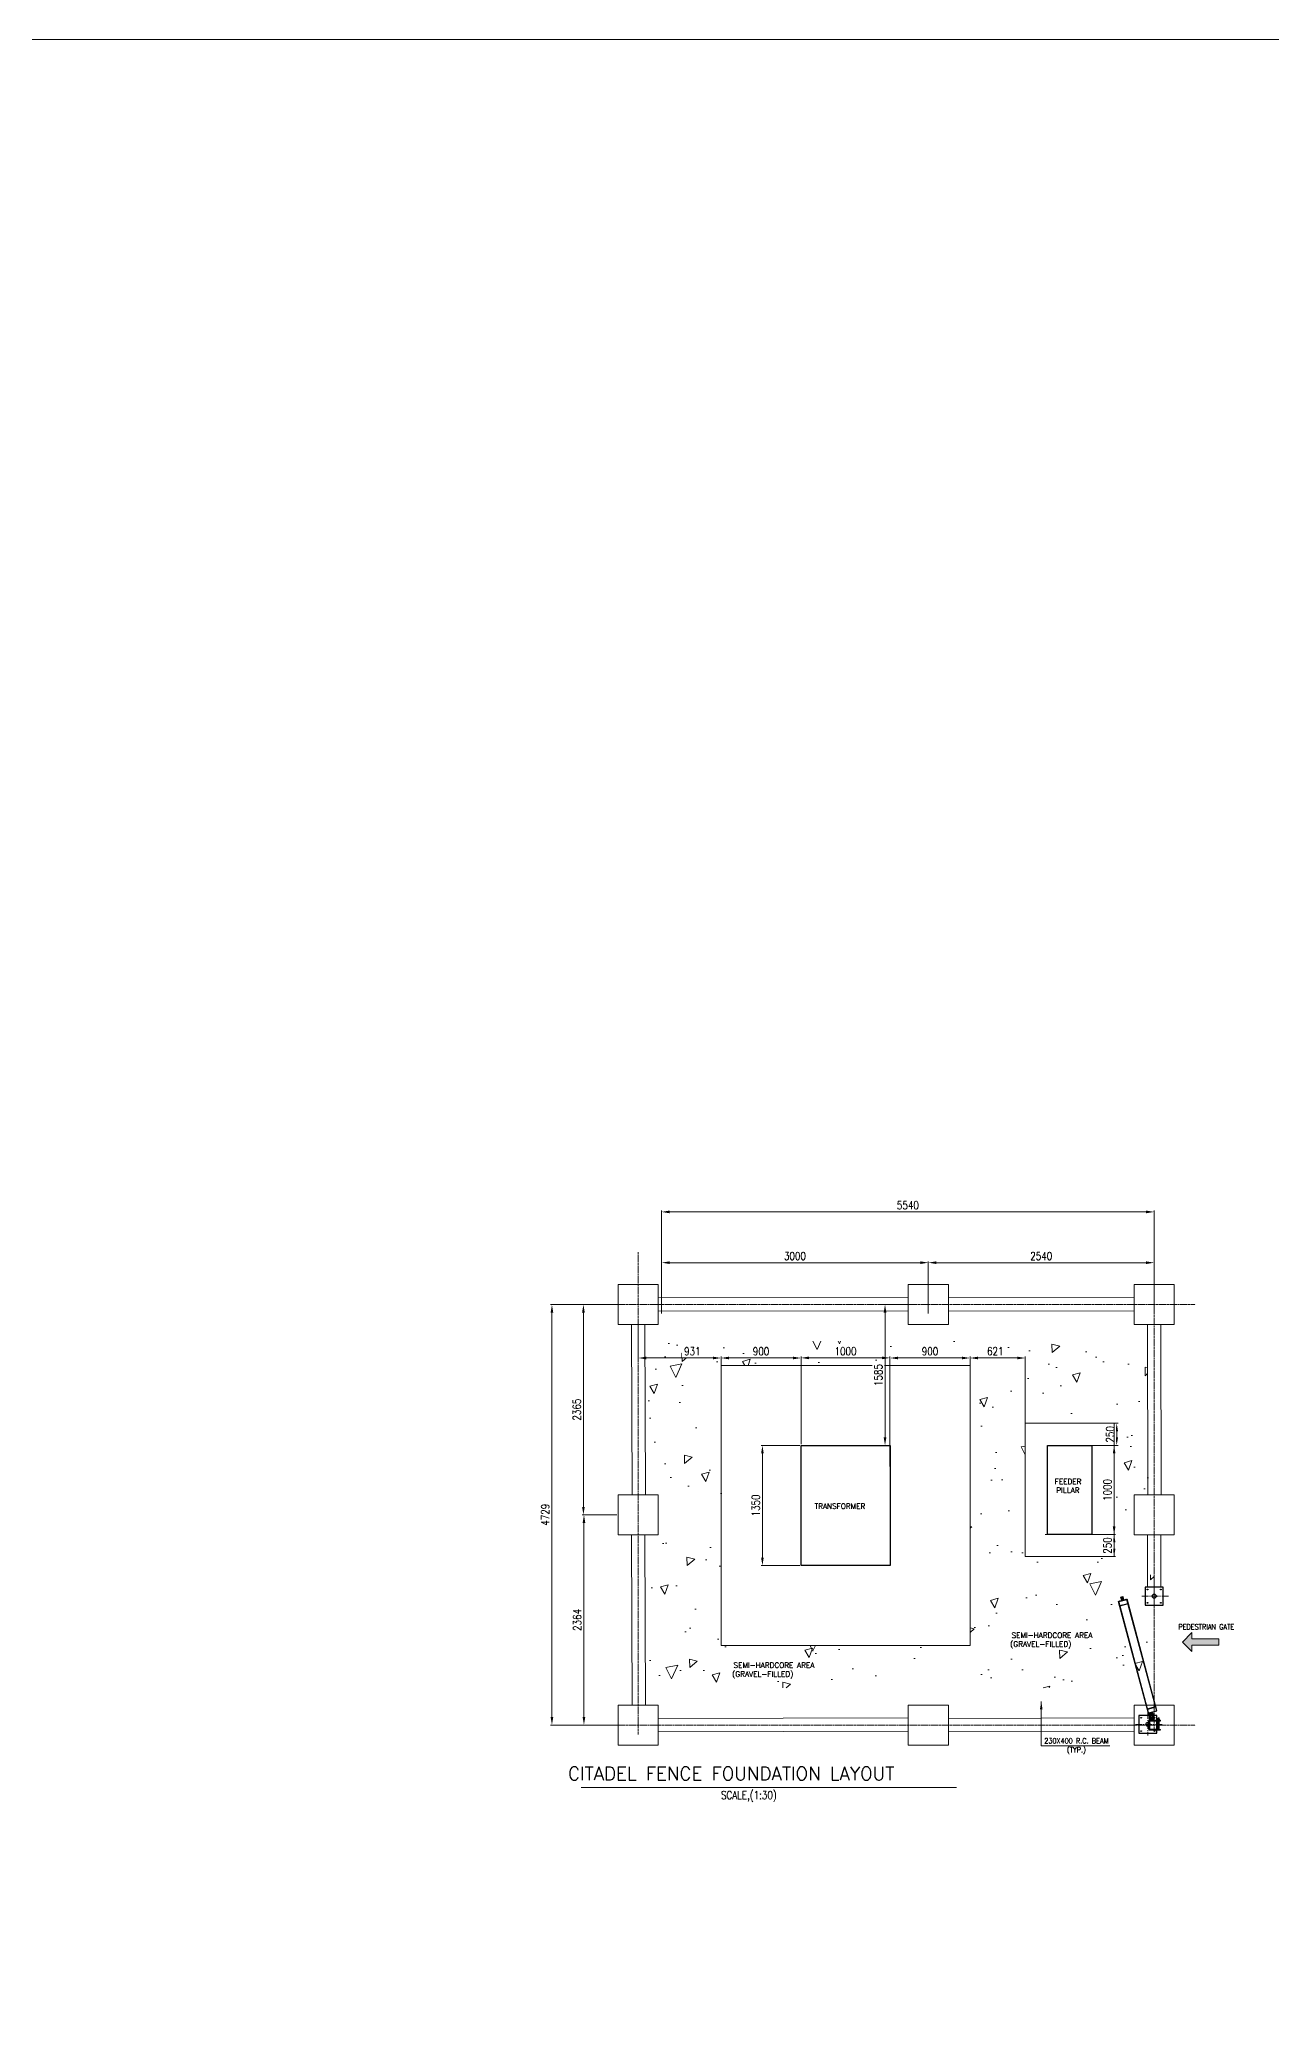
# Model space of a CAD drawing. Header units: inches. Extents: x 181346 to 1685482, y -440516 to 1273429.
# Drawn here: x 1547994 to 1561847, y 827367 to 849644 of the extents above; entities that cross this region are included whole.
import ezdxf
from ezdxf.enums import TextEntityAlignment as Align

# ---------------------------------------------------------------- set-up
doc = ezdxf.new("R2010")
doc.units = ezdxf.units.IN
doc.header["$LTSCALE"] = 10
doc.header["$MEASUREMENT"] = 0
for name, pattern in [('CENTER', [2, 1.25, -0.25, 0.25, -0.25]), ('CENTER2', [1.125, 0.75, -0.125, 0.125, -0.125]), ('CENTRE', [29, 22, -2, 3, -2]), ('PHANTOM2', [1.25, 0.625, -0.125, 0.125, -0.125, 0.125, -0.125])]:
    doc.linetypes.add(name, pattern=pattern)
doc.layers.get('0').update_dxf_attribs({"lineweight": 0})
for name, color, linetype, lineweight in [('@ TEXT', 1, 'Continuous', 13), ('Concrete - Thick Line', 3, 'Continuous', 25), ('Grid', 1, 'Continuous', 0), ('OtherObjectType', 1, 'Continuous', 0), ('STRUCT_REF', 21, 'PHANTOM2', 9)]:
    doc.layers.add(name, color=color, linetype=linetype, lineweight=lineweight)
for name, color, linetype in [('CADdetails-1-FINE', 1, 'Continuous'), ('CADdetails-11-VERYFINE', 11, 'Continuous'), ('CADdetails-9-EXTRAFINE', 9, 'Continuous'), ('DRAIN', 4, 'CENTRE'), ('PDF_Images', 7, 'Continuous')]:
    doc.layers.add(name, color=color, linetype=linetype)
doc.styles.add('ROMANS', font='romans.shx', dxfattribs={"width": 0.8})
doc.dimstyles.new('Scale30', dxfattribs={"dimscale": 30, "dimtxt": 3, "dimasz": 3, "dimexe": 0.5, "dimexo": 0.5, "dimgap": 1, "dimtad": 1, "dimdec": 0, "dimzin": 0, "dimdsep": 46, "dimtxsty": 'ROMANS', "dimcen": 2, "dimclrd": 4, "dimclre": 2, "dimclrt": 1, "dimadec": 0, "dimazin": 0, "dimtfac": 1, "dimtdec": 0, "dimtofl": 0, "dimtmove": 0, "dimatfit": 3, "dimfxl": 1, "dimtolj": 1, "dimtzin": 0, "dimlwd": 5, "dimlwe": 5, "dimarcsym": 0})

# ---------------------------------------------------------------- blocks, each defined once
blk = doc.blocks.new('*D67')
at = {"color": 2, "linetype": 'Continuous', "lineweight": 5, "transparency": 16777216}
for p, q in [((1557989, 835318), (1557989, 835904)), ((1560529, 835318), (1560529, 835904))]:
    blk.add_line(p, q, dxfattribs=at)
at = {"color": 4, "linetype": 'Continuous', "lineweight": 5, "transparency": 16777216}
blk.add_line((1560439, 835889), (1558079, 835889), dxfattribs=at)
at = {"color": 4, "transparency": 16777216}
for points in [[(1558079, 835904), (1558079, 835874), (1557989, 835889)], [(1560439, 835904), (1560439, 835874), (1560529, 835889)]]:
    blk.add_solid(points, dxfattribs=at)
at = {"layer": 'Defpoints', "color": 0, "transparency": 16777216}
for p in [(1557989, 835889), (1557989, 835303), (1560529, 835303)]:
    blk.add_point(p, dxfattribs=at)
at = {"color": 1, "transparency": 16777216, "insert": (1559259, 835964), "char_height": 90, "attachment_point": 5, "style": 'ROMANS', "bg_fill": 3, "box_fill_scale": 1.25, "bg_fill_color": 256, "bg_fill_true_color": 13158600, "bg_fill_transparency": 0}
blk.add_mtext('\\A1;2540', dxfattribs=at)
blk = doc.blocks.new('*D68')
at = {"color": 2, "linetype": 'Continuous', "lineweight": 5, "transparency": 16777216}
for p, q in [((1554989, 835318), (1554989, 835904)), ((1557989, 835318), (1557989, 835904))]:
    blk.add_line(p, q, dxfattribs=at)
at = {"color": 4, "linetype": 'Continuous', "lineweight": 5, "transparency": 16777216}
blk.add_line((1557899, 835889), (1555079, 835889), dxfattribs=at)
at = {"color": 4, "transparency": 16777216}
for points in [[(1555079, 835904), (1555079, 835874), (1554989, 835889)], [(1557899, 835904), (1557899, 835874), (1557989, 835889)]]:
    blk.add_solid(points, dxfattribs=at)
at = {"layer": 'Defpoints', "color": 0, "transparency": 16777216}
for p in [(1554989, 835889), (1554989, 835303), (1557989, 835303)]:
    blk.add_point(p, dxfattribs=at)
at = {"color": 1, "transparency": 16777216, "insert": (1556489, 835964), "char_height": 90, "attachment_point": 5, "style": 'ROMANS', "bg_fill": 3, "box_fill_scale": 1.25, "bg_fill_color": 256, "bg_fill_true_color": 13158600, "bg_fill_transparency": 0}
blk.add_mtext('\\A1;3000', dxfattribs=at)
blk = doc.blocks.new('*D71')
at = {"color": 2, "linetype": 'Continuous', "lineweight": 5, "transparency": 16777216}
for p, q in [((1554110, 835418), (1554125, 835418)), ((1554487, 833053), (1554095, 833053))]:
    blk.add_line(p, q, dxfattribs=at)
at = {"color": 4, "linetype": 'Continuous', "lineweight": 5, "transparency": 16777216}
blk.add_line((1554110, 835328), (1554110, 833143), dxfattribs=at)
at = {"color": 4, "transparency": 16777216}
for points in [[(1554095, 835328), (1554125, 835328), (1554110, 835418)], [(1554095, 833143), (1554125, 833143), (1554110, 833053)]]:
    blk.add_solid(points, dxfattribs=at)
at = {"layer": 'Defpoints', "color": 0, "transparency": 16777216}
for p in [(1554110, 835418), (1554110, 833053), (1554502, 833053)]:
    blk.add_point(p, dxfattribs=at)
at = {"color": 1, "transparency": 16777216, "insert": (1554035, 834236), "char_height": 90, "attachment_point": 5, "rotation": 90, "style": 'ROMANS', "bg_fill": 3, "box_fill_scale": 1.25, "bg_fill_color": 256, "bg_fill_true_color": 13158600, "bg_fill_transparency": 0}
blk.add_mtext('\\A1;2365', dxfattribs=at)
blk = doc.blocks.new('*D72')
at = {"color": 2, "linetype": 'Continuous', "lineweight": 5, "transparency": 16777216}
for p, q in [((1554487, 833053), (1554101, 833053)), ((1554116, 830689), (1554131, 830689))]:
    blk.add_line(p, q, dxfattribs=at)
at = {"color": 4, "linetype": 'Continuous', "lineweight": 5, "transparency": 16777216}
blk.add_line((1554116, 832963), (1554116, 830779), dxfattribs=at)
at = {"color": 4, "transparency": 16777216}
for points in [[(1554101, 832963), (1554131, 832963), (1554116, 833053)], [(1554101, 830779), (1554131, 830779), (1554116, 830689)]]:
    blk.add_solid(points, dxfattribs=at)
at = {"layer": 'Defpoints', "color": 0, "transparency": 16777216}
for p in [(1554502, 833053), (1554116, 830689), (1554116, 830689)]:
    blk.add_point(p, dxfattribs=at)
at = {"color": 1, "transparency": 16777216, "insert": (1554041, 831871), "char_height": 90, "attachment_point": 5, "rotation": 90, "style": 'ROMANS', "bg_fill": 3, "box_fill_scale": 1.25, "bg_fill_color": 256, "bg_fill_true_color": 13158600, "bg_fill_transparency": 0}
blk.add_mtext('\\A1;2364', dxfattribs=at)
blk = doc.blocks.new('*D73')
at = {"color": 2, "linetype": 'Continuous', "lineweight": 5, "transparency": 16777216}
for p, q in [((1554989, 835318), (1554989, 836475)), ((1560529, 835318), (1560529, 836475))]:
    blk.add_line(p, q, dxfattribs=at)
at = {"color": 4, "linetype": 'Continuous', "lineweight": 5, "transparency": 16777216}
blk.add_line((1555079, 836460), (1560439, 836460), dxfattribs=at)
at = {"color": 4, "transparency": 16777216}
for points in [[(1555079, 836475), (1555079, 836445), (1554989, 836460)], [(1560439, 836475), (1560439, 836445), (1560529, 836460)]]:
    blk.add_solid(points, dxfattribs=at)
at = {"layer": 'Defpoints', "color": 0, "transparency": 16777216}
for p in [(1560529, 836460), (1554989, 835303), (1560529, 835303)]:
    blk.add_point(p, dxfattribs=at)
at = {"color": 1, "transparency": 16777216, "insert": (1557759, 836535), "char_height": 90, "attachment_point": 5, "style": 'ROMANS', "bg_fill": 3, "box_fill_scale": 1.25, "bg_fill_color": 256, "bg_fill_true_color": 13158600, "bg_fill_transparency": 0}
blk.add_mtext('\\A1;5540', dxfattribs=at)
blk = doc.blocks.new('*D74')
at = {"color": 2, "linetype": 'Continuous', "lineweight": 5, "transparency": 16777216}
for p, q in [((1554479, 835418), (1553741, 835418)), ((1554491, 830689), (1553741, 830689))]:
    blk.add_line(p, q, dxfattribs=at)
at = {"color": 4, "linetype": 'Continuous', "lineweight": 5, "transparency": 16777216}
blk.add_line((1553756, 830779), (1553756, 835328), dxfattribs=at)
at = {"color": 4, "transparency": 16777216}
for points in [[(1553741, 835328), (1553771, 835328), (1553756, 835418)], [(1553741, 830779), (1553771, 830779), (1553756, 830689)]]:
    blk.add_solid(points, dxfattribs=at)
at = {"layer": 'Defpoints', "color": 0, "transparency": 16777216}
for p in [(1553756, 835418), (1554494, 835418), (1554506, 830689)]:
    blk.add_point(p, dxfattribs=at)
at = {"color": 1, "transparency": 16777216, "insert": (1553681, 833054), "char_height": 90, "attachment_point": 5, "rotation": 90, "style": 'ROMANS', "bg_fill": 3, "box_fill_scale": 1.25, "bg_fill_color": 256, "bg_fill_true_color": 13158600, "bg_fill_transparency": 0}
blk.add_mtext('\\A1;4729', dxfattribs=at)
blk = doc.blocks.new('DDFGGG')
blk.add_lwpolyline([(727400014, 657766208), (727400214, 657766208), (727400214, 657766408), (727400014, 657766408)], close=True)
for centre, radius in [((727400039, 657766383), 4), ((727400039, 657766233), 4), ((727400114, 657766308), 22.9), ((727400189, 657766383), 4), ((727400189, 657766233), 4)]:
    blk.add_circle(centre, radius)
at = {"layer": 'PDF_Images', "color": 251, "linetype": 'CENTER2', "lineweight": 0, "ltscale": 10}
for p, q in [((727400114, 657766172), (727400114, 657766434)), ((727399955, 657766308), (727400262, 657766308))]:
    blk.add_line(p, q, dxfattribs=at)
blk = doc.blocks.new('DGHGJI')
at = {"layer": 'CADdetails-1-FINE', "linetype": 'Continuous'}
for p, q in [((95825, -88554), (95825, -88547)), ((95835, -88547), (95825, -88547)), ((95835, -88554), (95825, -88554)), ((95825, -88658), (95825, -88652)), ((95835, -88652), (95825, -88652)), ((95835, -88658), (95825, -88658)), ((95899, -88547), (95835, -88547)), ((95945, -88554), (95835, -88554)), ((95945, -88652), (95835, -88652)), ((95945, -88658), (95835, -88658)), ((95850, -88649), (95850, -88557)), ((95945, -88554), (95853, -88554)), ((95945, -88652), (95853, -88652)), ((95854, -88648), (95854, -88557)), ((95945, -88557), (95854, -88557)), ((95945, -88648), (95854, -88648)), ((95945, -88648), (95945, -88557)), ((95948, -88649), (95948, -88557)), ((95948, -88649), (95948, -88557)), ((95954, -88649), (95954, -88557))]:
    blk.add_line(p, q, dxfattribs=at)
at = {"layer": 'CADdetails-1-FINE', "linetype": 'Continuous', "extrusion": (0, 0, -1)}
for centre, radius, start, end in [((-95853, -88649), 3.07, 270, 0), ((-95945, -88557), 9.22, 90, 180), ((-95945, -88557), 3.07, 90, 180), ((-95945, -88557), 3.07, 90, 180), ((-95945, -88649), 3.07, 180, 270), ((-95945, -88649), 9.22, 180, 270), ((-95945, -88649), 3.07, 180, 270)]:
    blk.add_arc(centre, radius, start, end, dxfattribs=at)
at = {"layer": 'CADdetails-1-FINE', "linetype": 'Continuous'}
for centre, radius, start, end in [((95853, -88649), 3.07, 180, 270), ((95945, -88557), 9.22, 0, 90), ((95945, -88557), 3.07, 0, 90), ((95945, -88557), 3.07, 0, 90), ((95945, -88649), 3.07, 270, 0), ((95945, -88649), 9.22, 270, 0), ((95945, -88649), 3.07, 270, 0)]:
    blk.add_arc(centre, radius, start, end, dxfattribs=at)
at = {"layer": 'CADdetails-11-VERYFINE', "linetype": 'Continuous'}
for p, q in [((95863, -88444), (96200, -87188)), ((95866, -88442), (96201, -87191)), ((95957, -88467), (96292, -87215)), ((95958, -88469), (96295, -87214)), ((96282, -87261), (96187, -87236)), ((96280, -87259), (96189, -87234)), ((96295, -87214), (96200, -87188)), ((96292, -87215), (96201, -87191)), ((95971, -88422), (95876, -88396)), ((95968, -88423), (95877, -88399)), ((95958, -88469), (95863, -88444)), ((95957, -88467), (95866, -88442))]:
    blk.add_line(p, q, dxfattribs=at)
at = {"layer": 'CADdetails-9-EXTRAFINE', "linetype": 'Continuous'}
for p, q in [((96211, -87191), (96213, -87187)), ((96218, -87189), (96213, -87187)), ((96217, -87193), (96218, -87189)), ((96278, -87205), (96218, -87189)), ((96236, -87194), (96246, -87158)), ((96270, -87165), (96246, -87158)), ((96247, -87180), (96250, -87169)), ((96248, -87197), (96258, -87161)), ((96257, -87183), (96260, -87172)), ((96260, -87200), (96270, -87165)), ((96277, -87209), (96278, -87205)), ((96284, -87207), (96278, -87205)), ((96283, -87210), (96284, -87207)), ((95833, -88547), (95833, -88545)), ((95837, -88545), (95833, -88545)), ((95855, -88547), (95833, -88547)), ((95834, -88545), (95834, -88537)), ((95837, -88536), (95835, -88536)), ((95835, -88554), (95835, -88547)), ((95835, -88658), (95835, -88652)), ((95844, -88536), (95837, -88536)), ((95844, -88545), (95837, -88545)), ((95849, -88525), (95838, -88525)), ((95838, -88547), (95838, -88545)), ((95838, -88554), (95838, -88547)), ((95838, -88658), (95838, -88652)), ((95838, -88652), (95838, -88652)), ((95838, -88658), (95838, -88654)), ((95839, -88545), (95839, -88537)), ((95840, -88525), (95841, -88523)), ((95848, -88523), (95840, -88523)), ((95840, -88652), (95840, -88525)), ((95840, -88545), (95840, -88536)), ((95844, -88545), (95844, -88536)), ((95851, -88536), (95844, -88536)), ((95844, -88547), (95844, -88545)), ((95851, -88545), (95844, -88545)), ((95844, -88652), (95844, -88652)), ((95848, -88525), (95847, -88523)), ((95848, -88652), (95848, -88525)), ((95848, -88545), (95848, -88536)), ((95849, -88545), (95849, -88537)), ((95849, -88652), (95849, -88652)), ((95849, -88658), (95849, -88654)), ((95850, -88547), (95850, -88545)), ((95850, -88554), (95850, -88547)), ((95850, -88658), (95850, -88652)), ((95852, -88536), (95851, -88536)), ((95855, -88545), (95851, -88545)), ((95854, -88545), (95854, -88537)), ((95855, -88547), (95855, -88545)), ((95899, -88538), (95899, -88498)), ((95948, -88538), (95899, -88538)), ((95899, -88547), (95899, -88538)), ((95948, -88541), (95899, -88541)), ((95948, -88547), (95899, -88547)), ((95905, -88479), (95910, -88458)), ((95908, -88480), (95914, -88467)), ((95914, -88510), (95914, -88495)), ((95946, -88470), (95921, -88463)), ((95933, -88510), (95933, -88495)), ((95948, -88538), (95948, -88498)), ((95948, -88547), (95948, -88538)), ((95949, -88491), (95950, -88477)), ((95952, -88491), (95958, -88471))]:
    blk.add_line(p, q, dxfattribs=at)
for points in [[(95837, -88536, 0), (95837, -88536, 0), (95835, -88536, 0), (95835, -88536, 0), (95834, -88537, 0)], [(95834, -88537, 0), (95834, -88537, 0), (95835, -88536, 0), (95835, -88536, 0), (95837, -88536, 0)], [(95834, -88545, 0), (95834, -88545, 0), (95835, -88545, 0), (95835, -88545, 0), (95837, -88545, 0)], [(95837, -88545, 0), (95837, -88545, 0), (95835, -88545, 0), (95835, -88545, 0), (95834, -88545, 0)], [(95839, -88537, 0), (95839, -88537, 0), (95838, -88536, 0), (95838, -88536, 0), (95837, -88536, 0)], [(95837, -88536, 0), (95837, -88536, 0), (95838, -88536, 0), (95838, -88536, 0), (95839, -88537, 0)], [(95837, -88545, 0), (95837, -88545, 0), (95838, -88545, 0), (95838, -88545, 0), (95839, -88545, 0)], [(95839, -88545, 0), (95839, -88545, 0), (95838, -88545, 0), (95838, -88545, 0), (95837, -88545, 0)], [(95838, -88654, 0), (95838, -88654, 0), (95838, -88652, 0), (95838, -88652, 0), (95838, -88654, 0)], [(95849, -88654, 0), (95849, -88654, 0), (95844, -88652, 0), (95844, -88652, 0), (95838, -88654, 0)], [(95838, -88654, 0), (95838, -88654, 0), (95844, -88652, 0), (95844, -88652, 0), (95849, -88654, 0)], [(95844, -88536, 0), (95844, -88536, 0), (95841, -88536, 0), (95841, -88536, 0), (95839, -88537, 0)], [(95839, -88537, 0), (95839, -88537, 0), (95841, -88536, 0), (95841, -88536, 0), (95844, -88536, 0)], [(95844, -88545, 0), (95844, -88545, 0), (95841, -88545, 0), (95841, -88545, 0), (95839, -88545, 0)], [(95839, -88545, 0), (95839, -88545, 0), (95841, -88545, 0), (95841, -88545, 0), (95844, -88545, 0)], [(95844, -88536, 0), (95844, -88536, 0), (95846, -88536, 0), (95846, -88536, 0), (95849, -88537, 0)], [(95849, -88537, 0), (95849, -88537, 0), (95846, -88536, 0), (95846, -88536, 0), (95844, -88536, 0)], [(95849, -88545, 0), (95849, -88545, 0), (95846, -88545, 0), (95846, -88545, 0), (95844, -88545, 0)], [(95844, -88545, 0), (95844, -88545, 0), (95846, -88545, 0), (95846, -88545, 0), (95849, -88545, 0)], [(95849, -88537, 0), (95849, -88537, 0), (95850, -88536, 0), (95850, -88536, 0), (95851, -88536, 0)], [(95851, -88536, 0), (95851, -88536, 0), (95850, -88536, 0), (95850, -88536, 0), (95849, -88537, 0)], [(95851, -88545, 0), (95851, -88545, 0), (95850, -88545, 0), (95850, -88545, 0), (95849, -88545, 0)], [(95849, -88545, 0), (95849, -88545, 0), (95850, -88545, 0), (95850, -88545, 0), (95851, -88545, 0)], [(95849, -88654, 0), (95849, -88654, 0), (95849, -88652, 0), (95849, -88652, 0), (95849, -88654, 0)], [(95854, -88537, 0), (95854, -88537, 0), (95852, -88536, 0), (95852, -88536, 0), (95851, -88536, 0)], [(95851, -88536, 0), (95851, -88536, 0), (95852, -88536, 0), (95852, -88536, 0), (95854, -88537, 0)], [(95851, -88545, 0), (95851, -88545, 0), (95852, -88545, 0), (95852, -88545, 0), (95854, -88545, 0)], [(95854, -88545, 0), (95854, -88545, 0), (95852, -88545, 0), (95852, -88545, 0), (95851, -88545, 0)]]:
    blk.add_polyline3d(points, dxfattribs=at)
for radius in [27.8, 23.1]:
    blk.add_circle((95924, -88503), radius, dxfattribs=at)
at = {"layer": 'CADdetails-9-EXTRAFINE', "linetype": 'Continuous', "extrusion": (0, 0, -1)}
blk.add_circle((-95924, -88503), 23.1, dxfattribs=at)
at = {"layer": 'CADdetails-9-EXTRAFINE', "linetype": 'Continuous'}
for centre, radius, start, end in [((96255, -87173), 12.3, 345, 165), ((96252, -87182), 4.99, 165, 345), ((96255, -87171), 4.99, 345, 165), ((95853, -88557), 3.07, 90, 180), ((95924, -88498), 24.6, 0, 180), ((95906, -88479), 1.54, 165, 335), ((95912, -88458), 1.54, 75, 165), ((95919, -88469), 6.15, 75, 155), ((95924, -88495), 9.44, 0, 180), ((95924, -88510), 9.44, 180, 0), ((95944, -88476), 6.15, 355, 75), ((95951, -88491), 1.54, 175, 345), ((95956, -88470), 1.54, 345, 75)]:
    blk.add_arc(centre, radius, start, end, dxfattribs=at)
at = {"layer": 'CADdetails-9-EXTRAFINE', "linetype": 'Continuous', "extrusion": (0, 0, -1)}
for centre, radius, start, end in [((-96252, -87182), 4.99, 195, 15), ((-96255, -87171), 4.99, 15, 195), ((-95853, -88557), 3.07, 0, 90), ((-95924, -88498), 24.6, 0, 180), ((-95906, -88479), 1.54, 205, 15), ((-95912, -88458), 1.54, 15, 105), ((-95919, -88469), 6.15, 25, 105), ((-95924, -88495), 9.44, 0, 180), ((-95924, -88510), 9.44, 180, 0), ((-95944, -88476), 6.15, 105, 185), ((-95951, -88491), 1.54, 195, 5), ((-95956, -88470), 1.54, 105, 195)]:
    blk.add_arc(centre, radius, start, end, dxfattribs=at)
blk = doc.blocks.new('*D76')
at = {"color": 2, "linetype": 'Continuous', "lineweight": 5, "transparency": 16777216}
for p, q in [((1555658, 833847), (1555658, 834832)), ((1556558, 833847), (1556558, 834832))]:
    blk.add_line(p, q, dxfattribs=at)
at = {"color": 4, "linetype": 'Continuous', "lineweight": 5, "transparency": 16777216}
blk.add_line((1555748, 834817), (1556468, 834817), dxfattribs=at)
at = {"color": 4, "transparency": 16777216}
for points in [[(1555748, 834832), (1555748, 834802), (1555658, 834817)], [(1556468, 834832), (1556468, 834802), (1556558, 834817)]]:
    blk.add_solid(points, dxfattribs=at)
at = {"layer": 'Defpoints', "color": 0, "transparency": 16777216}
for p in [(1556558, 834817), (1555658, 833832), (1556558, 833832)]:
    blk.add_point(p, dxfattribs=at)
at = {"color": 1, "transparency": 16777216, "insert": (1556108, 834892), "char_height": 90, "attachment_point": 5, "style": 'ROMANS', "bg_fill": 3, "box_fill_scale": 1.25, "bg_fill_color": 256, "bg_fill_true_color": 13158600, "bg_fill_transparency": 0}
blk.add_mtext('\\A1;900', dxfattribs=at)
blk = doc.blocks.new('*D77')
at = {"color": 2, "linetype": 'Continuous', "lineweight": 5, "transparency": 16777216}
for p, q in [((1557558, 833598), (1557558, 834832)), ((1558458, 834658), (1558458, 834832))]:
    blk.add_line(p, q, dxfattribs=at)
at = {"color": 4, "linetype": 'Continuous', "lineweight": 5, "transparency": 16777216}
blk.add_line((1557648, 834817), (1558368, 834817), dxfattribs=at)
at = {"color": 4, "transparency": 16777216}
for points in [[(1557648, 834832), (1557648, 834802), (1557558, 834817)], [(1558368, 834832), (1558368, 834802), (1558458, 834817)]]:
    blk.add_solid(points, dxfattribs=at)
at = {"layer": 'Defpoints', "color": 0, "transparency": 16777216}
for p in [(1558458, 834817), (1558458, 834643), (1557558, 833583)]:
    blk.add_point(p, dxfattribs=at)
at = {"color": 1, "transparency": 16777216, "insert": (1558008, 834892), "char_height": 90, "attachment_point": 5, "style": 'ROMANS', "bg_fill": 3, "box_fill_scale": 1.25, "bg_fill_color": 256, "bg_fill_true_color": 13158600, "bg_fill_transparency": 0}
blk.add_mtext('\\A1;900', dxfattribs=at)
blk = doc.blocks.new('*D78')
at = {"color": 2, "linetype": 'Continuous', "lineweight": 5, "transparency": 16777216}
for p, q in [((1559329, 834083), (1560123, 834083)), ((1559329, 833833), (1560123, 833833))]:
    blk.add_line(p, q, dxfattribs=at)
at = {"color": 4, "linetype": 'Continuous', "lineweight": 5, "transparency": 16777216}
blk.add_line((1560108, 833993), (1560108, 833923), dxfattribs=at)
at = {"color": 4, "transparency": 16777216}
for points in [[(1560093, 833993), (1560123, 833993), (1560108, 834083)], [(1560093, 833923), (1560123, 833923), (1560108, 833833)]]:
    blk.add_solid(points, dxfattribs=at)
at = {"layer": 'Defpoints', "color": 0, "transparency": 16777216}
for p in [(1559314, 834083), (1559314, 833833)]:
    blk.add_point(p, dxfattribs=at)
at = {"color": 1, "transparency": 16777216, "insert": (1560033, 833958), "char_height": 90, "attachment_point": 5, "rotation": 90, "style": 'ROMANS', "bg_fill": 3, "box_fill_scale": 1.25, "bg_fill_color": 256, "bg_fill_true_color": 13158600, "bg_fill_transparency": 0}
blk.add_mtext('\\A1;250', dxfattribs=at)
at = {"layer": 'Defpoints', "color": 0, "transparency": 16777216}
blk.add_point((1560108, 833833), dxfattribs=at)
blk = doc.blocks.new('*D84')
at = {"color": 2, "linetype": 'Continuous', "lineweight": 5, "transparency": 16777216}
for p, q in [((1554727, 835178), (1554727, 834802)), ((1555658, 834748), (1555658, 834832))]:
    blk.add_line(p, q, dxfattribs=at)
at = {"color": 4, "linetype": 'Continuous', "lineweight": 5, "transparency": 16777216}
blk.add_line((1554817, 834817), (1555568, 834817), dxfattribs=at)
at = {"color": 4, "transparency": 16777216}
for points in [[(1554817, 834832), (1554817, 834802), (1554727, 834817)], [(1555568, 834832), (1555568, 834802), (1555658, 834817)]]:
    blk.add_solid(points, dxfattribs=at)
at = {"layer": 'Defpoints', "color": 0, "transparency": 16777216}
for p in [(1554727, 835193), (1555658, 834817), (1555658, 834733)]:
    blk.add_point(p, dxfattribs=at)
at = {"color": 1, "transparency": 16777216, "insert": (1555335, 834892), "char_height": 90, "attachment_point": 5, "style": 'ROMANS', "bg_fill": 3, "box_fill_scale": 1.25, "bg_fill_color": 256, "bg_fill_true_color": 13158600, "bg_fill_transparency": 0}
blk.add_mtext('\\A1;931', dxfattribs=at)
blk = doc.blocks.new('*D85')
at = {"color": 2, "linetype": 'Continuous', "lineweight": 5, "transparency": 16777216}
for p, q in [((1556558, 833848), (1556558, 834833)), ((1557558, 833848), (1557558, 834833))]:
    blk.add_line(p, q, dxfattribs=at)
at = {"color": 4, "linetype": 'Continuous', "lineweight": 5, "transparency": 16777216}
blk.add_line((1556648, 834818), (1557468, 834818), dxfattribs=at)
at = {"color": 4, "transparency": 16777216}
for points in [[(1556648, 834833), (1556648, 834803), (1556558, 834818)], [(1557468, 834833), (1557468, 834803), (1557558, 834818)]]:
    blk.add_solid(points, dxfattribs=at)
at = {"layer": 'Defpoints', "color": 0, "transparency": 16777216}
for p in [(1557558, 834818), (1556558, 833833), (1557558, 833833)]:
    blk.add_point(p, dxfattribs=at)
at = {"color": 1, "transparency": 16777216, "insert": (1557058, 834893), "char_height": 90, "attachment_point": 5, "style": 'ROMANS', "bg_fill": 3, "box_fill_scale": 1.25, "bg_fill_color": 256, "bg_fill_true_color": 13158600, "bg_fill_transparency": 0}
blk.add_mtext('\\A1;1000', dxfattribs=at)
blk = doc.blocks.new('*D86')
at = {"color": 2, "linetype": 'Continuous', "lineweight": 5, "transparency": 16777216}
for p, q in [((1558458, 834748), (1558458, 834832)), ((1559079, 833923), (1559079, 834832))]:
    blk.add_line(p, q, dxfattribs=at)
at = {"color": 4, "linetype": 'Continuous', "lineweight": 5, "transparency": 16777216}
blk.add_line((1558548, 834817), (1558989, 834817), dxfattribs=at)
at = {"color": 4, "transparency": 16777216}
blk.add_solid([(1558989, 834832), (1558989, 834802), (1559079, 834817)], dxfattribs=at)
at = {"layer": 'Defpoints', "color": 0, "transparency": 16777216}
for p in [(1558458, 834733), (1559079, 834817), (1559079, 833908)]:
    blk.add_point(p, dxfattribs=at)
at = {"color": 1, "transparency": 16777216, "insert": (1558742, 834893), "char_height": 90, "attachment_point": 5, "style": 'ROMANS', "bg_fill": 3, "box_fill_scale": 1.25, "bg_fill_color": 256, "bg_fill_true_color": 13158600, "bg_fill_transparency": 0}
blk.add_mtext('\\A1;621', dxfattribs=at)
at = {"color": 4, "transparency": 16777216}
blk.add_solid([(1558548, 834832), (1558548, 834802), (1558458, 834817)], dxfattribs=at)
blk = doc.blocks.new('*D89')
at = {"color": 2, "linetype": 'Continuous', "lineweight": 5, "transparency": 16777216}
for p, q in [((1557793, 835418), (1557487, 835418)), ((1556680, 833833), (1557517, 833833))]:
    blk.add_line(p, q, dxfattribs=at)
at = {"color": 4, "linetype": 'Continuous', "lineweight": 5, "transparency": 16777216}
blk.add_line((1557502, 835328), (1557502, 833923), dxfattribs=at)
at = {"color": 4, "transparency": 16777216}
for points in [[(1557487, 835328), (1557517, 835328), (1557502, 835418)], [(1557487, 833923), (1557517, 833923), (1557502, 833833)]]:
    blk.add_solid(points, dxfattribs=at)
at = {"layer": 'Defpoints', "color": 0, "transparency": 16777216}
for p in [(1557808, 835418), (1556665, 833833), (1557502, 833833)]:
    blk.add_point(p, dxfattribs=at)
at = {"color": 1, "transparency": 16777216, "insert": (1557427, 834625), "char_height": 90, "attachment_point": 5, "rotation": 90, "style": 'ROMANS', "bg_fill": 3, "box_fill_scale": 1.25, "bg_fill_color": 256, "bg_fill_true_color": 13158600, "bg_fill_transparency": 0}
blk.add_mtext('\\A1;1585', dxfattribs=at)
blk = doc.blocks.new('*D90')
at = {"color": 2, "linetype": 'Continuous', "lineweight": 5, "transparency": 16777216}
for p, q in [((1556543, 833833), (1556108, 833833)), ((1556543, 832483), (1556108, 832483))]:
    blk.add_line(p, q, dxfattribs=at)
at = {"color": 4, "linetype": 'Continuous', "lineweight": 5, "transparency": 16777216}
blk.add_line((1556123, 833743), (1556123, 832573), dxfattribs=at)
at = {"color": 4, "transparency": 16777216}
for points in [[(1556108, 833743), (1556138, 833743), (1556123, 833833)], [(1556108, 832573), (1556138, 832573), (1556123, 832483)]]:
    blk.add_solid(points, dxfattribs=at)
at = {"layer": 'Defpoints', "color": 0, "transparency": 16777216}
for p in [(1556558, 833833), (1556123, 832483), (1556558, 832483)]:
    blk.add_point(p, dxfattribs=at)
at = {"color": 1, "transparency": 16777216, "insert": (1556048, 833158), "char_height": 90, "attachment_point": 5, "rotation": 90, "style": 'ROMANS', "bg_fill": 3, "box_fill_scale": 1.25, "bg_fill_color": 256, "bg_fill_true_color": 13158600, "bg_fill_transparency": 0}
blk.add_mtext('\\A1;1350', dxfattribs=at)
blk = doc.blocks.new('*D93')
at = {"color": 2, "linetype": 'Continuous', "lineweight": 5, "transparency": 16777216}
for p, q in [((1560079, 833833), (1560094, 833833)), ((1559302, 832833), (1560094, 832833))]:
    blk.add_line(p, q, dxfattribs=at)
at = {"color": 4, "linetype": 'Continuous', "lineweight": 5, "transparency": 16777216}
blk.add_line((1560079, 833743), (1560079, 832923), dxfattribs=at)
at = {"color": 4, "transparency": 16777216}
for points in [[(1560064, 833743), (1560094, 833743), (1560079, 833833)], [(1560064, 832923), (1560094, 832923), (1560079, 832833)]]:
    blk.add_solid(points, dxfattribs=at)
at = {"layer": 'Defpoints', "color": 0, "transparency": 16777216}
for p in [(1560079, 833833), (1559287, 832833), (1560079, 832833)]:
    blk.add_point(p, dxfattribs=at)
at = {"color": 1, "transparency": 16777216, "insert": (1560004, 833333), "char_height": 90, "attachment_point": 5, "rotation": 90, "style": 'ROMANS', "bg_fill": 3, "box_fill_scale": 1.25, "bg_fill_color": 256, "bg_fill_true_color": 13158600, "bg_fill_transparency": 0}
blk.add_mtext('\\A1;1000', dxfattribs=at)
blk = doc.blocks.new('*D94')
at = {"color": 2, "linetype": 'Continuous', "lineweight": 5, "transparency": 16777216}
for p, q in [((1559302, 832833), (1560094, 832833)), ((1559552, 832583), (1560094, 832583))]:
    blk.add_line(p, q, dxfattribs=at)
at = {"color": 4, "linetype": 'Continuous', "lineweight": 5, "transparency": 16777216}
blk.add_line((1560079, 832743), (1560079, 832673), dxfattribs=at)
at = {"color": 4, "transparency": 16777216}
for points in [[(1560064, 832743), (1560094, 832743), (1560079, 832833)], [(1560064, 832673), (1560094, 832673), (1560079, 832583)]]:
    blk.add_solid(points, dxfattribs=at)
at = {"layer": 'Defpoints', "color": 0, "transparency": 16777216}
for p in [(1559287, 832833), (1559537, 832583)]:
    blk.add_point(p, dxfattribs=at)
at = {"color": 1, "transparency": 16777216, "insert": (1560004, 832708), "char_height": 90, "attachment_point": 5, "rotation": 90, "style": 'ROMANS', "bg_fill": 3, "box_fill_scale": 1.25, "bg_fill_color": 256, "bg_fill_true_color": 13158600, "bg_fill_transparency": 0}
blk.add_mtext('\\A1;250', dxfattribs=at)
at = {"layer": 'Defpoints', "color": 0, "transparency": 16777216}
blk.add_point((1560079, 832583), dxfattribs=at)

msp = doc.modelspace()

# ---------------------------------------------------------------- hatches: boundary and pattern name
h = msp.add_hatch()
h.set_pattern_fill('AR-CONC', color=256, scale=150, angle=200)
h.set_pattern_definition([(250, (0, 0), (-1043.1999, -279.52457), [112.5, -1237.5]), (195, (0, 0), (581.4727, -989.0605), [90, -990]), (300.451444, (-86.9, -23.3), (-461.7272, -1268.585), [95.6103, -1051.7132]), (246.1842, (102.6, -281.9), (-1589.2346, -314.2212), [168.75, -1856.25]), (296.63564, (-29.8, -308.1), (-817.6901, -1852.5679), [143.4155, -1577.5706]), (191.18416, (102.6, -281.9), (-817.6901, -1852.5679), [135, -1485]), (221, (-64, -262.7), (-1047.9194, 261.27565), [112.5, -1237.5]), (166, (-64, -262.7), (29.06145, -1146.95534), [90, -990]), (271.451445, (-151.3, -241), (-1018.8579, -885.6797), [95.6103, -1051.7132]), (237.5, (0, 0), (153.64482, -475.46522), [0, -978, 0, -1005, 0, -993.75]), (207.5, (0, 0), (-168.46163, -690.90128), [0, -573, 0, -955.5, 0, -378.75]), (167.5, (314.33, 114.4), (-764.01484, -242.07507), [0, -375, 0, -1170, 0, -1552.5]), (157.5, (455.3, 165.7), (-770.66673, -440.294), [0, -487.5, 0, -777, 0, -1102.5])])
h.paths.add_polyline_path([(1554807.4, 833278.4), (1554952.3, 833278.4), (1554952.3, 832828.4), (1554802.3, 832828.4), (1554807.4, 831253.4), (1554952.3, 831253.4), (1554952.3, 831103.4), (1557764.3, 831108.5), (1557764.3, 831253.4), (1558214.3, 831253.4), (1558214.3, 831103.4), (1560304.3, 831107.6), (1560304.3, 831253.4), (1560441.3, 831253.4), (1560129.4, 832417.5), (1560141.3, 832420.6), (1560140.2, 832424.6), (1560146.1, 832426.2), (1560164, 832430.9), (1560154.4, 832466.6), (1560178.2, 832472.9), (1560187.7, 832437.3), (1560205.5, 832442.1), (1560211.5, 832443.7), (1560224.4, 832442.9), (1560529.3, 831305), (1560529.3, 832378.4), (1560429.3, 832378.4), (1560429.3, 832578.4), (1560454.3, 832578.4), (1560454.3, 832828.4), (1560304.3, 832828.4), (1560304.3, 833278.4), (1560459.4, 833278.4), (1560454.3, 834853.4), (1560304.3, 834853.4), (1560304.3, 835007.6), (1558214.3, 835003.4), (1558214.3, 834853.4), (1557764.3, 834853.4), (1557764.3, 835008.5), (1554952.3, 835003.4), (1554952.3, 834853.4), (1554802.3, 834853.4)])
h.paths.add_polyline_path([(1555658.3, 834733.1), (1558458.3, 834733.1), (1558458.3, 831583.1), (1555658.3, 831583.1)], flags=16)
h.paths.add_polyline_path([(1556558.3, 833833.1), (1557558.3, 833833.1), (1557558.3, 832483.1), (1556558.3, 832483.1)], flags=0)
h.paths.add_polyline_path([(1559079.3, 834083.1), (1560079.3, 834083.1), (1560079.3, 832583.1), (1559079.3, 832583.1)], flags=16)
h.paths.add_polyline_path([(1559329.3, 833833.1), (1559829.3, 833833.1), (1559829.3, 832833.1), (1559329.3, 832833.1)], flags=0)
h.paths.add_polyline_path([(1555993.2, 834824.7), (1556223.4, 834824.7), (1556223.4, 834959.7), (1555993.2, 834959.7)], flags=24)
h.paths.add_polyline_path([(1557893.2, 834824.7), (1558123.4, 834824.7), (1558123.4, 834959.7), (1557893.2, 834959.7)], flags=24)
h.paths.add_polyline_path([(1555230, 834824.4), (1555439.6, 834824.4), (1555439.6, 834959.4), (1555230, 834959.4)], flags=24)
h.paths.add_polyline_path([(1556914.1, 834825.7), (1557202.5, 834825.7), (1557202.5, 834960.7), (1556914.1, 834960.7)], flags=24)
h.paths.add_polyline_path([(1558638.6, 834825.7), (1558844.7, 834825.7), (1558844.7, 834960.7), (1558638.6, 834960.7)], flags=24)
h.paths.add_polyline_path([(1557494, 834481.3), (1557494, 834769.7), (1557359, 834769.7), (1557359, 834481.3)], flags=24)
h.paths.add_polyline_path([(1556115.1, 833013.9), (1556115.1, 833302.3), (1555980.1, 833302.3), (1555980.1, 833013.9)], flags=8)
h.paths.add_polyline_path([(1556668, 833104.7), (1557320.9, 833104.7), (1557320.9, 833194.7), (1556668, 833194.7)], flags=8)
h.paths.add_polyline_path([(1558859.7, 831526.8), (1559648.3, 831526.8), (1559648.3, 831663.9), (1558859.7, 831663.9)], flags=24)
h.paths.add_polyline_path([(1558857.8, 831653.5), (1559902.1, 831653.5), (1559902.1, 831743.5), (1558857.8, 831743.5)], flags=24)
h.paths.add_polyline_path([(1555733, 831189.8), (1556521.6, 831189.8), (1556521.6, 831327), (1555733, 831327)], flags=24)
h.paths.add_polyline_path([(1555731.1, 831316.5), (1556775.4, 831316.5), (1556775.4, 831406.5), (1555731.1, 831406.5)], flags=24)
h = msp.add_hatch(color=5)
h.set_gradient(color1=(0, 0, 255), rotation=180, tint=1)
h.paths.add_polyline_path([(1560847.1, 831622.3), (1560954.3, 831729.4), (1560954.3, 831658.7), (1561254.9, 831658.7), (1561254.9, 831585.8), (1560954.3, 831585.8), (1560954.3, 831515.1)])

# ---------------------------------------------------------------- linework, layer by layer
at = {"color": 7}
msp.add_lwpolyline([(1534140.5, 805090.1), (1582591.3, 805090.1), (1582591.3, 849644.4), (1534140.5, 849644.4)], close=True, dxfattribs=at)
for points in [[(1554502.3, 835642.9), (1554502.3, 835192.9), (1554952.3, 835192.9), (1554952.3, 835642.9)], [(1557764.3, 835642.9), (1557764.3, 835192.9), (1558214.3, 835192.9), (1558214.3, 835642.9)], [(1560304.3, 835642.9), (1560304.3, 835192.9), (1560754.3, 835192.9), (1560754.3, 835642.9)], [(1554952.3, 835492.9), (1554952.3, 835342.9), (1557764.3, 835348), (1557764.3, 835498)], [(1554657.4, 833278.4), (1554807.4, 833278.4), (1554802.3, 835192.9), (1554651.2, 835192.9)], [(1554502.3, 833278.4), (1554502.3, 832828.4), (1554952.3, 832828.4), (1554952.3, 833278.4)], [(1560304.3, 833278.4), (1560304.3, 832828.4), (1560754.3, 832828.4), (1560754.3, 833278.4)], [(1554658.5, 830913.9), (1554808.5, 830913.9), (1554802.3, 832828.4), (1554652.3, 832828.4)], [(1560454.3, 832238.9), (1560604.3, 832238.9), (1560604.3, 832828.4), (1560454.3, 832828.4)], [(1554502.3, 830913.9), (1554502.3, 830463.9), (1554952.3, 830463.9), (1554952.3, 830913.9)], [(1554952.3, 830763.9), (1554952.3, 830613.9), (1557764.3, 830619), (1557764.3, 830769)], [(1557764.3, 830913.9), (1557764.3, 830463.9), (1558214.3, 830463.9), (1558214.3, 830913.9)], [(1560304.3, 830913.9), (1560304.3, 830463.9), (1560754.3, 830463.9), (1560754.3, 830913.9)]]:
    msp.add_lwpolyline(points, close=True)
for points in [[(1560304.3, 835497.1), (1558214.3, 835492.9), (1558214.3, 835342.9), (1560304.3, 835347.1)], [(1560304.3, 830768.1), (1558214.3, 830763.9), (1558214.3, 830613.9), (1560304.3, 830618.1)]]:
    msp.add_lwpolyline(points)
at = {"color": 5}
msp.add_lwpolyline([(1560847.1, 831622.3), (1560954.3, 831729.4), (1560954.3, 831658.7), (1561254.9, 831658.7), (1561254.9, 831585.8), (1560954.3, 831585.8), (1560954.3, 831515.1)], close=True, dxfattribs=at)
at = {"layer": 'Grid', "linetype": 'CENTER', "lineweight": 0, "ltscale": 2}
for p, q in [((1554727.3, 836008.1), (1554727.3, 830582.8)), ((1554110.1, 835417.9), (1560991.9, 835417.9)), ((1554110.1, 830688.9), (1560991.9, 830688.9))]:
    msp.add_line(p, q, dxfattribs=at)
at = {"layer": 'OtherObjectType'}
msp.add_line((1554082.9, 829986.3), (1558306.8, 829986.6), dxfattribs=at)

# ---------------------------------------------------------------- block references
at = {"xscale": -1}
msp.add_blockref('DGHGJI', (1656424, 919291.6), dxfattribs=at)
at = {"layer": 'PDF_Images', "linetype": 'Continuous', "rotation": 180}
for p in [(728960643.6, 658598446.5), (728960572.5, 658597004)]:
    msp.add_blockref('DDFGGG', p, dxfattribs=at)

# ---------------------------------------------------------------- texts
at = {"layer": '@ TEXT', "color": 1, "style": 'ROMANS'}
for s, p in [('FEEDER', (1559560.7, 833427.9)), ('TRANSFORMER', (1556994.5, 833149.7)), ('(GRAVEL-FILLED)', (1559254, 831595.4)), ('SEMI-HARDCORE AREA', (1559379.9, 831698.5)), ('SEMI-HARDCORE AREA', (1556253.3, 831361.5)), ('(GRAVEL-FILLED)', (1556127.3, 831258.4))]:
    msp.add_text(s, height=60, dxfattribs=at).set_placement(p, align=Align.MIDDLE)
at = {"layer": '@ TEXT', "color": 1, "style": 'ROMANS', "width": 0.8}
msp.add_text('SCALE,(1:30)', height=90, dxfattribs=at).set_placement((1555657.6, 829855.5))
at = {"layer": '@ TEXT', "color": 1, "char_height": 60, "style": 'ROMANS'}
for s, insert, width, attachment_point in [('\\A1;PEDESTRIAN GATE ', (1560801.4, 831823.5), 2409.923, 1), ('\\A1;230X400 R.C. BEAM\\P(TYP.)', (1559654.5, 830541.7), 5205.026, 2)]:
    msp.add_mtext(s, dxfattribs=dict(at, insert=insert, width=width, attachment_point=attachment_point))
at = {"layer": 'DRAIN', "color": 1, "style": 'ROMANS'}
msp.add_text('    CITADEL FENCE FOUNDATION LAYOUT', height=150, dxfattribs=at).set_placement((1553489.4, 830068.8))

# ---------------------------------------------------------------- leaders
msp.add_leader([(1559259.3, 830955.5), (1559259.3, 830455.4), (1560029.4, 830454.8)], dimstyle='Scale30', override={"dimfxl": 150, "dimfxlon": 1, "dimtfill": 1, "dimarcsym": 2})

# ---------------------------------------------------------------- next in the draw order: dimensions: what is measured, and where the dimension line sits
for base, p1, p2, picture, middle in [((1557989.3, 835888.8), (1560529.3, 835303.4), (1557989.3, 835303.4), '*D67', (1559259.3, 835963.8)), ((1556558.3, 834817.2), (1555658.3, 833832.1), (1556558.3, 833832.1), '*D76', (1556108.3, 834892.2)), ((1558458.3, 834817.2), (1557558.3, 833582.6), (1558458.3, 834643.1), '*D77', (1558008.3, 834892.2))]:
    dim = msp.add_linear_dim(base=base, p1=p1, p2=p2, dimstyle='Scale30', override={"dimfxl": 150, "dimfxlon": 1, "dimtfill": 1, "dimarcsym": 2})
    dim.commit()
    dim.dimension.update_dxf_attribs({"geometry": picture, "text_midpoint": middle})
for base, p1, p2, angle, picture, middle in [((1554110.1442512, 833053.3915371), (1554110.1442512, 835417.8915371), (1554502.2922919, 833053.3915371), 90, '*D71', (1554035.1442512, 834235.6415371)), ((1560107.8, 833833.1), (1559314.2, 834083.1), (1559314.2, 833833.1), 270, '*D78', (1560032.8, 833958.1))]:
    dim = msp.add_linear_dim(base=base, p1=p1, p2=p2, angle=angle, dimstyle='Scale30', override={"dimfxl": 150, "dimfxlon": 1, "dimtfill": 1, "dimarcsym": 2})
    dim.commit()
    dim.dimension.update_dxf_attribs({"geometry": picture, "text_midpoint": middle})

# ---------------------------------------------------------------- next in the draw order: linework, layer by layer
at = {"layer": 'Concrete - Thick Line'}
for points in [[(1556558.3, 833833.1), (1557558.3, 833833.1), (1557558.3, 832483.1), (1556558.3, 832483.1)], [(1559829.3, 833833.1), (1559829.3, 832833.1), (1559329.3, 832833.1), (1559329.3, 833833.1)]]:
    msp.add_lwpolyline(points, close=True, dxfattribs=at)
at = {"layer": 'Grid', "linetype": 'CENTER', "lineweight": 0, "ltscale": 2}
msp.add_line((1560529.3, 836063.8), (1560529.3, 830638.5), dxfattribs=at)
at = {"layer": 'STRUCT_REF', "linetype": 'ByBlock', "lineweight": 18, "ltscale": 3}
for points in [[(1555658.3, 834733.1), (1558458.3, 834733.1), (1558458.3, 831583.1), (1555658.3, 831583.1)], [(1560079.3, 834083.1), (1560079.3, 832583.1), (1559079.3, 832583.1), (1559079.3, 834083.1)]]:
    msp.add_lwpolyline(points, close=True, dxfattribs=at)

# ---------------------------------------------------------------- next in the draw order: dimensions: what is measured, and where the dimension line sits
dim = msp.add_linear_dim(base=(1554989.3, 835888.8), p1=(1557989.3, 835303.4), p2=(1554989.3, 835303.4), dimstyle='Scale30', override={"dimfxl": 150, "dimfxlon": 1, "dimtfill": 1, "dimarcsym": 2})
dim.commit()
dim.dimension.update_dxf_attribs({"geometry": '*D68', "text_midpoint": (1556489.3, 835963.8)})
dim = msp.add_linear_dim(base=(1554116.3, 830689.1), p1=(1554502.3, 833053.4), p2=(1554116.3, 830689.1), angle=90, dimstyle='Scale30', override={"dimtmove": 1, "dimfxl": 150, "dimfxlon": 1, "dimtfill": 1, "dimarcsym": 2})
dim.commit()
dim.dimension.update_dxf_attribs({"geometry": '*D72', "text_midpoint": (1554041.3, 831871.3)})

# ---------------------------------------------------------------- next in the draw order: dimensions: what is measured, and where the dimension line sits
for base, p1, p2, picture, middle in [((1560529.3, 836459.7), (1554989.3, 835303.4), (1560529.3, 835303.4), '*D73', (1557759.3, 836534.7)), ((1557558.3, 834818.2), (1556558.3, 833833.1), (1557558.3, 833833.1), '*D85', (1557058.3, 834893.2))]:
    dim = msp.add_linear_dim(base=base, p1=p1, p2=p2, dimstyle='Scale30', override={"dimfxl": 150, "dimfxlon": 1, "dimtfill": 1, "dimarcsym": 2})
    dim.commit()
    dim.dimension.update_dxf_attribs({"geometry": picture, "text_midpoint": middle})
for base, p1, p2, angle, picture, middle in [((1553756.1, 835417.9), (1554506.4, 830689.1), (1554494.2, 835417.9), 90, '*D74', (1553681.1, 833053.5)), ((1560079.3, 832833.1), (1560079.3, 833833.1), (1559286.7, 832833.1), 270, '*D93', (1560004.3, 833333.1))]:
    dim = msp.add_linear_dim(base=base, p1=p1, p2=p2, angle=angle, dimstyle='Scale30', override={"dimfxl": 150, "dimfxlon": 1, "dimtfill": 1, "dimarcsym": 2})
    dim.commit()
    dim.dimension.update_dxf_attribs({"geometry": picture, "text_midpoint": middle})
dim = msp.add_linear_dim(base=(1559079.3, 834817.2), p1=(1558458.3, 834733.1), p2=(1559079.3, 833908.1), dimstyle='Scale30', override={"dimtofl": 1, "dimtmove": 2, "dimfxl": 150, "dimfxlon": 1, "dimtfill": 1, "dimarcsym": 2})
dim.commit()
dim.dimension.update_dxf_attribs({"geometry": '*D86', "text_midpoint": (1558741.6, 834893.2), "dimtype": 160})

# ---------------------------------------------------------------- next in the draw order: linework, layer by layer
msp.add_lwpolyline([(1560459.4, 833278.4), (1560609.4, 833278.4), (1560604.3, 835192.9), (1560453.2, 835192.9)], close=True)

# ---------------------------------------------------------------- next in the draw order: texts
at = {"layer": '@ TEXT', "color": 1, "style": 'ROMANS'}
msp.add_text('PILLAR', height=60, dxfattribs=at).set_placement((1559559.1, 833329.6), align=Align.MIDDLE)

# ---------------------------------------------------------------- next in the draw order: dimensions: what is measured, and where the dimension line sits
for base, p1, p2, angle, picture, middle in [((1557501.5, 833833.1), (1557808.3, 835417.9), (1556664.9, 833833.1), 90, '*D89', (1557426.5, 834625.5)), ((1560079.3, 832583.1), (1559286.7, 832833.1), (1559536.7, 832583.1), 270, '*D94', (1560004.3, 832708.1))]:
    dim = msp.add_linear_dim(base=base, p1=p1, p2=p2, angle=angle, dimstyle='Scale30', override={"dimfxl": 150, "dimfxlon": 1, "dimtfill": 1, "dimarcsym": 2})
    dim.commit()
    dim.dimension.update_dxf_attribs({"geometry": picture, "text_midpoint": middle})
dim = msp.add_linear_dim(base=(1555658.3, 834816.9), p1=(1554727.3, 835192.9), p2=(1555658.3, 834733.1), dimstyle='Scale30', override={"dimtofl": 1, "dimfxl": 150, "dimfxlon": 1, "dimtfill": 1, "dimarcsym": 2})
dim.commit()
dim.dimension.update_dxf_attribs({"geometry": '*D84', "text_midpoint": (1555334.8, 834816.9), "dimtype": 160})

# ---------------------------------------------------------------- next in the draw order: dimensions: what is measured, and where the dimension line sits
dim = msp.add_linear_dim(base=(1556122.6, 832483.1), p1=(1556558.3, 833833.1), p2=(1556558.3, 832483.1), angle=90, dimstyle='Scale30', override={"dimfxl": 150, "dimfxlon": 1, "dimtfill": 1, "dimarcsym": 2})
dim.commit()
dim.dimension.update_dxf_attribs({"geometry": '*D90', "text_midpoint": (1556047.6, 833158.1)})

doc.saveas('drawing.dxf')
